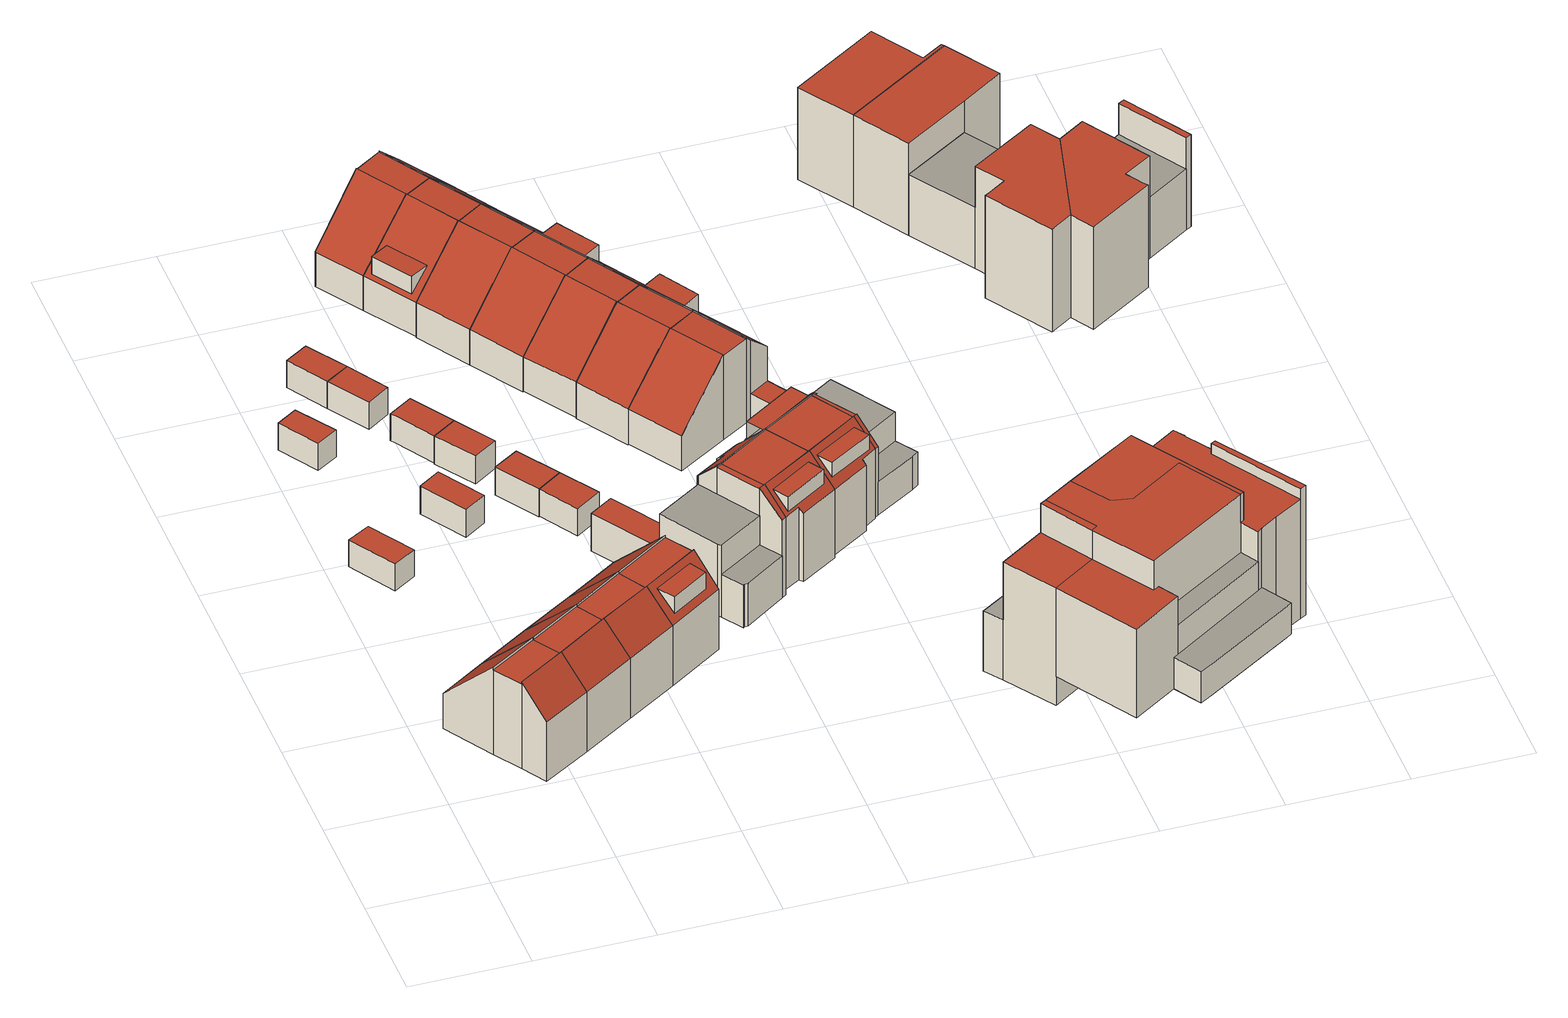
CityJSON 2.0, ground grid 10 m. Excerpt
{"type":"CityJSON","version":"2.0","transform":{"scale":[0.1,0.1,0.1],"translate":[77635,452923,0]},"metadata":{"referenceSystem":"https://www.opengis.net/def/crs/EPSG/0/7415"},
"CityObjects":{
"building1":{"type":"Building","attributes":{"Volume":325.8,"Dakoppervlakte":62.84,"Muuroppervlakte":183.12,"Vloeroppervlakte":48,"hoogte_Z_max_in_m_NAP":8.47,"GEB_DOEL":"woonfunctie","dateOfConstruction":"1980-01-01","measuredHeight":8.35},"geometry":[{"type":"Solid","lod":"2","boundaries":[[[[0,1,2,3,4,5,6,7]],[[8,9,10,11]],[[12,13,14,15]],[[16,17,18,19]],[[7,6,8,11,12]],[[10,9,5,4,13]],[[15,0,7,12]],[[4,3,14,13]],[[1,16,19,2]],[[15,17,16,1,0]],[[3,2,19,18,14]],[[17,15,14,18]],[[11,10,13,12]],[[5,9,8,6]]]],"semantics":{"surfaces":[{"type":"GroundSurface"},{"type":"RoofSurface"},{"type":"WallSurface"}],"values":[[0,1,1,1,2,2,2,2,2,2,2,2,2,2]]}}]},
"building2":{"type":"Building","attributes":{"Volume":25.31,"Dakoppervlakte":9.73,"Muuroppervlakte":34.66,"Vloeroppervlakte":9.73,"hoogte_Z_max_in_m_NAP":3.51,"GEB_DOEL":"onbekend","dateOfConstruction":"1980-01-01","measuredHeight":2.6},"geometry":[{"type":"Solid","lod":"2","boundaries":[[[[20,21,22,23]],[[24,25,26,27]],[[27,20,23,24]],[[23,22,25,24]],[[21,26,25,22]],[[20,27,26,21]]]],"semantics":{"surfaces":[{"type":"GroundSurface"},{"type":"RoofSurface"},{"type":"WallSurface"}],"values":[[0,1,2,2,2,2]]}}]},
"building3":{"type":"Building","attributes":{"Volume":362,"Dakoppervlakte":69.45,"Muuroppervlakte":189.28,"Vloeroppervlakte":53.04,"hoogte_Z_max_in_m_NAP":8.47,"GEB_DOEL":"woonfunctie","dateOfConstruction":"1980-01-01","measuredHeight":8.39},"geometry":[{"type":"Solid","lod":"2","boundaries":[[[[28,29,30,31,32,1,0,7,6]],[[33,8,11,34]],[[35,36,12,15]],[[17,16,37,38,39]],[[6,8,33,28]],[[34,36,29,28,33]],[[30,29,36,35]],[[12,7,0,15]],[[35,39,38,31,30]],[[17,15,0,1,16]],[[32,37,16,1]],[[38,37,32,31]],[[35,15,17,39]],[[11,12,36,34]],[[6,7,12,11,8]]]],"semantics":{"surfaces":[{"type":"GroundSurface"},{"type":"RoofSurface"},{"type":"WallSurface"}],"values":[[0,1,1,1,2,2,2,2,2,2,2,2,2,2,2]]}}]},
"building4":{"type":"Building","attributes":{"Volume":21.38,"Dakoppervlakte":8.21,"Muuroppervlakte":31.53,"Vloeroppervlakte":8.21,"hoogte_Z_max_in_m_NAP":3.51,"GEB_DOEL":"onbekend","dateOfConstruction":"1979-01-01","measuredHeight":2.6},"geometry":[{"type":"Solid","lod":"2","boundaries":[[[[40,41,42,43]],[[44,45,46,47]],[[42,41,45,44]],[[41,40,46,45]],[[43,47,46,40]],[[42,44,47,43]]]],"semantics":{"surfaces":[{"type":"GroundSurface"},{"type":"RoofSurface"},{"type":"WallSurface"}],"values":[[0,1,2,2,2,2]]}}]},
"building5":{"type":"Building","attributes":{"Volume":352.45,"Dakoppervlakte":67.79,"Muuroppervlakte":186.85,"Vloeroppervlakte":51.78,"hoogte_Z_max_in_m_NAP":8.47,"GEB_DOEL":"woonfunctie","dateOfConstruction":"1980-01-01","measuredHeight":8.37},"geometry":[{"type":"Solid","lod":"2","boundaries":[[[[29,28,48,49,50,51,32,31,30]],[[52,33,34,53]],[[35,54,55,36]],[[56,39,38,37,57]],[[48,52,53,55,49]],[[34,33,28,29,36]],[[36,29,30,35]],[[54,50,49,55]],[[31,32,37,38]],[[32,51,57,37]],[[51,50,54,56,57]],[[30,31,38,39,35]],[[39,56,54,35]],[[53,34,36,55]],[[28,33,52,48]]]],"semantics":{"surfaces":[{"type":"GroundSurface"},{"type":"RoofSurface"},{"type":"WallSurface"}],"values":[[0,1,1,1,2,2,2,2,2,2,2,2,2,2,2]]}}]},
"building6":{"type":"Building","attributes":{"Volume":26.31,"Dakoppervlakte":9.8,"Muuroppervlakte":35.83,"Vloeroppervlakte":9.8,"hoogte_Z_max_in_m_NAP":3.51,"GEB_DOEL":"onbekend","dateOfConstruction":"1980-01-01","measuredHeight":2.69},"geometry":[{"type":"Solid","lod":"2","boundaries":[[[[58,59,60,61]],[[62,63,64,65]],[[61,63,62,58]],[[61,60,64,63]],[[59,65,64,60]],[[65,59,58,62]]]],"semantics":{"surfaces":[{"type":"GroundSurface"},{"type":"RoofSurface"},{"type":"WallSurface"}],"values":[[0,1,2,2,2,2]]}}]},
"building7":{"type":"Building","attributes":{"Volume":24.25,"Dakoppervlakte":9.2,"Muuroppervlakte":33.29,"Vloeroppervlakte":9.2,"hoogte_Z_max_in_m_NAP":3.51,"GEB_DOEL":"onbekend","dateOfConstruction":"1979-01-01","measuredHeight":2.64},"geometry":[{"type":"Solid","lod":"2","boundaries":[[[[66,67,68,69]],[[70,71,72,73]],[[66,69,71,70]],[[69,68,72,71]],[[67,73,72,68]],[[73,67,66,70]]]],"semantics":{"surfaces":[{"type":"GroundSurface"},{"type":"RoofSurface"},{"type":"WallSurface"}],"values":[[0,1,2,2,2,2]]}}]},
"building8":{"type":"Building","attributes":{"Volume":24.33,"Dakoppervlakte":9.27,"Muuroppervlakte":33.23,"Vloeroppervlakte":9.27,"hoogte_Z_max_in_m_NAP":3.51,"GEB_DOEL":"onbekend","dateOfConstruction":"1979-01-01","measuredHeight":2.63},"geometry":[{"type":"Solid","lod":"2","boundaries":[[[[66,69,74,75]],[[76,77,71,70]],[[70,66,75,76]],[[75,74,77,76]],[[69,71,77,74]],[[66,70,71,69]]]],"semantics":{"surfaces":[{"type":"GroundSurface"},{"type":"RoofSurface"},{"type":"WallSurface"}],"values":[[0,1,2,2,2,2]]}}]},
"building9":{"type":"Building","attributes":{"Volume":26.68,"Dakoppervlakte":10.07,"Muuroppervlakte":35.14,"Vloeroppervlakte":10.07,"hoogte_Z_max_in_m_NAP":3.51,"GEB_DOEL":"onbekend","dateOfConstruction":"1979-01-01","measuredHeight":2.65},"geometry":[{"type":"Solid","lod":"2","boundaries":[[[[78,79,80,81,82]],[[83,84,85,86,87]],[[82,86,85,78]],[[82,81,87,86]],[[84,83,87,81,80,79]],[[79,78,85,84]]]],"semantics":{"surfaces":[{"type":"GroundSurface"},{"type":"RoofSurface"},{"type":"WallSurface"}],"values":[[0,1,2,2,2,2]]}}]},
"building10":{"type":"Building","attributes":{"Volume":394.43,"Dakoppervlakte":65.98,"Muuroppervlakte":192.33,"Vloeroppervlakte":57.16,"hoogte_Z_max_in_m_NAP":8.47,"GEB_DOEL":"woonfunctie","dateOfConstruction":"1980-01-01","measuredHeight":8.37},"children":["building10-1"],"geometry":[{"type":"Solid","lod":"2","boundaries":[[[[88,89,90,91,51,50,49,48]],[[92,93,52,53]],[[94,95,55,54]],[[96,56,57,97],[98,99,100,101]],[[88,93,92,95,89]],[[95,94,90,89]],[[55,49,50,54]],[[94,96,97,91,90]],[[56,54,50,51,57]],[[91,97,57,51]],[[96,94,54,56]],[[53,55,95,92]],[[48,52,93,88]],[[53,52,48,49,55]],[[98,101,102,103]],[[102,100,99,103]],[[99,98,103]],[[102,101,100]]]],"semantics":{"surfaces":[{"type":"GroundSurface"},{"type":"RoofSurface"},{"type":"WallSurface"}],"values":[[0,1,1,1,2,2,2,2,2,2,2,2,2,2,1,2,2,2]]}}]},
"building10-1":{"type":"BuildingInstallation","attributes":{"relationToConstruction":"outside"},"parents":["building10"],"geometry":[{"type":"MultiSurface","lod":"2","boundaries":[[[98,101,102,103]],[[102,100,99,103]],[[99,98,103]],[[102,101,100]]],"semantics":{"surfaces":[{"type":"RoofSurface"},{"type":"WallSurface"}],"values":[0,1,1,1]}}]},
"building11":{"type":"Building","attributes":{"Volume":25.59,"Dakoppervlakte":9.5,"Muuroppervlakte":34.23,"Vloeroppervlakte":9.5,"hoogte_Z_max_in_m_NAP":3.51,"GEB_DOEL":"onbekend","dateOfConstruction":"1979-01-01","measuredHeight":2.69},"geometry":[{"type":"Solid","lod":"2","boundaries":[[[[104,105,106,107]],[[108,109,85,84]],[[104,107,108,84]],[[107,106,109,108]],[[105,85,109,106]],[[105,104,84,85]]]],"semantics":{"surfaces":[{"type":"GroundSurface"},{"type":"RoofSurface"},{"type":"WallSurface"}],"values":[[0,1,2,2,2,2]]}}]},
"building12":{"type":"Building","attributes":{"Volume":27.8,"Dakoppervlakte":10.41,"Muuroppervlakte":35.67,"Vloeroppervlakte":10.41,"hoogte_Z_max_in_m_NAP":3.51,"GEB_DOEL":"onbekend","dateOfConstruction":"1979-01-01","measuredHeight":2.67},"geometry":[{"type":"Solid","lod":"2","boundaries":[[[[110,111,112,113]],[[114,115,116,117]],[[110,113,115,114]],[[113,112,116,115]],[[111,117,116,112]],[[111,110,114,117]]]],"semantics":{"surfaces":[{"type":"GroundSurface"},{"type":"RoofSurface"},{"type":"WallSurface"}],"values":[[0,1,2,2,2,2]]}}]},
"building13":{"type":"Building","attributes":{"Volume":25.53,"Dakoppervlakte":9.62,"Muuroppervlakte":33.62,"Vloeroppervlakte":9.62,"hoogte_Z_max_in_m_NAP":3.51,"GEB_DOEL":"onbekend","dateOfConstruction":"1979-01-01","measuredHeight":2.65},"geometry":[{"type":"Solid","lod":"2","boundaries":[[[[118,119,120,121]],[[114,122,123,115]],[[118,121,122,114]],[[121,120,123,122]],[[119,115,123,120]],[[119,118,114,115]]]],"semantics":{"surfaces":[{"type":"GroundSurface"},{"type":"RoofSurface"},{"type":"WallSurface"}],"values":[[0,1,2,2,2,2]]}}]},
"building14":{"type":"Building","attributes":{"Volume":328.96,"Dakoppervlakte":20.74,"Muuroppervlakte":271.17,"Vloeroppervlakte":58.22,"hoogte_Z_max_in_m_NAP":9.71,"GEB_DOEL":"woonfunctie","dateOfConstruction":"1980-01-01","measuredHeight":9.6},"geometry":[{"type":"Solid","lod":"2","boundaries":[[[[124,125,126,127,128,129,130,131,132,133,134,135,136,137,138,139,140]],[[141,142,143,144,145,146]],[[147,148,149,150,151,152]],[[153,154,155,156]],[[157,158,159,160,161,162]],[[163,164,165,166]],[[167,168,169,170]],[[141,146,168,131,130]],[[142,141,130,129,149]],[[129,128,150,149]],[[150,128,127,151]],[[127,126,152,151]],[[147,152,126,125]],[[139,156,155,140]],[[138,137,159,158]],[[159,137,136,160]],[[136,135,145,161,160]],[[153,156,157,162]],[[164,163,147,125,124]],[[165,164,124,140,155]],[[166,165,155,154]],[[163,166,154,143,148,147]],[[148,143,142,149]],[[153,144,143,154]],[[162,161,145,144,153]],[[169,134,133,170]],[[132,167,170,133]],[[132,131,168,167]],[[145,135,134,169,168,146]],[[157,156,139,138,158]]]],"semantics":{"surfaces":[{"type":"GroundSurface"},{"type":"OuterFloorSurface"},{"type":"RoofSurface"},{"type":"WallSurface"}],"values":[[0,1,1,2,2,2,2,3,3,3,3,3,3,3,3,3,3,3,3,3,3,3,3,3,3,3,3,3,3,3]]}}]},
"building15":{"type":"Building","attributes":{"Volume":332.19,"Dakoppervlakte":63.92,"Muuroppervlakte":182.82,"Vloeroppervlakte":49.32,"hoogte_Z_max_in_m_NAP":9.44,"GEB_DOEL":"woonfunctie","dateOfConstruction":"1979-01-01","measuredHeight":8.26},"geometry":[{"type":"Solid","lod":"2","boundaries":[[[[171,172,173,174,175,176,177,178,179]],[[180,181,182,183]],[[184,185,186,187]],[[188,189,190,191,192]],[[180,183,187,172,171]],[[182,181,179,178,184]],[[187,186,173,172]],[[178,177,185,184]],[[192,185,177,176,188]],[[188,176,175,189]],[[175,174,190,189]],[[174,173,186,191,190]],[[185,192,191,186]],[[184,187,183,182]],[[180,171,179,181]]]],"semantics":{"surfaces":[{"type":"GroundSurface"},{"type":"RoofSurface"},{"type":"WallSurface"}],"values":[[0,1,1,1,2,2,2,2,2,2,2,2,2,2,2]]}}]},
"building16":{"type":"Building","attributes":{"Volume":350.24,"Dakoppervlakte":56.75,"Muuroppervlakte":184.65,"Vloeroppervlakte":51.15,"hoogte_Z_max_in_m_NAP":9.44,"GEB_DOEL":"woonfunctie","dateOfConstruction":"1979-01-01","measuredHeight":8.28},"children":["building16-1"],"geometry":[{"type":"Solid","lod":"2","boundaries":[[[[177,176,193,194,195,196,179,178]],[[197,182,181,198],[199,200,201,202]],[[185,184,203,204]],[[205,188,192,206]],[[178,179,181,182,184]],[[184,185,177,178]],[[203,195,194,204]],[[185,192,188,176,177]],[[206,204,194,193,205]],[[205,193,176,188]],[[185,204,206,192]],[[197,203,184,182]],[[181,179,196,198]],[[197,198,196,195,203]],[[207,199,202,208]],[[208,201,200,207]],[[200,199,207]],[[208,202,201]]]],"semantics":{"surfaces":[{"type":"GroundSurface"},{"type":"RoofSurface"},{"type":"WallSurface"}],"values":[[0,1,1,1,2,2,2,2,2,2,2,2,2,2,1,2,2,2]]}}]},
"building16-1":{"type":"BuildingInstallation","attributes":{"relationToConstruction":"outside"},"parents":["building16"],"geometry":[{"type":"MultiSurface","lod":"2","boundaries":[[[207,199,202,208]],[[208,201,200,207]],[[200,199,207]],[[208,202,201]]],"semantics":{"surfaces":[{"type":"RoofSurface"},{"type":"WallSurface"}],"values":[0,1,1,1]}}]},
"building17":{"type":"Building","attributes":{"Volume":355.64,"Dakoppervlakte":68.1,"Muuroppervlakte":187.08,"Vloeroppervlakte":52.49,"hoogte_Z_max_in_m_NAP":9.44,"GEB_DOEL":"woonfunctie","dateOfConstruction":"1979-01-01","measuredHeight":8.31},"geometry":[{"type":"Solid","lod":"2","boundaries":[[[[209,210,211,212,213,214,215,216]],[[217,197,198,218]],[[204,203,219,220]],[[221,205,206,222]],[[198,197,203,210,209]],[[217,218,216,215,219]],[[220,219,215,214]],[[203,204,211,210]],[[221,222,220,214,213]],[[221,213,212,205]],[[204,206,205,212,211]],[[206,204,220,222]],[[197,217,219,203]],[[198,209,216,218]]]],"semantics":{"surfaces":[{"type":"GroundSurface"},{"type":"RoofSurface"},{"type":"WallSurface"}],"values":[[0,1,1,1,2,2,2,2,2,2,2,2,2,2]]}}]},
"building18":{"type":"Building","attributes":{"Volume":367.87,"Dakoppervlakte":59.03,"Muuroppervlakte":188.68,"Vloeroppervlakte":53.16,"hoogte_Z_max_in_m_NAP":9.44,"GEB_DOEL":"woonfunctie","dateOfConstruction":"1979-01-01","measuredHeight":8.34},"children":["building18-1"],"geometry":[{"type":"Solid","lod":"2","boundaries":[[[[214,213,223,224,225,226,216,215]],[[227,217,218,228]],[[219,229,230,220]],[[222,231,232,221],[233,234,235,236]],[[215,216,218,217,219]],[[219,220,214,215]],[[225,224,230,229]],[[221,213,214,220,222]],[[224,223,232,231,230]],[[221,232,223,213]],[[230,231,222,220]],[[227,229,219,217]],[[218,216,226,228]],[[227,228,226,225,229]],[[236,237,238,233]],[[237,236,235]],[[235,234,238,237]],[[238,234,233]]]],"semantics":{"surfaces":[{"type":"GroundSurface"},{"type":"RoofSurface"},{"type":"WallSurface"}],"values":[[0,1,1,1,2,2,2,2,2,2,2,2,2,2,1,2,2,2]]}}]},
"building18-1":{"type":"BuildingInstallation","attributes":{"relationToConstruction":"outside"},"parents":["building18"],"geometry":[{"type":"MultiSurface","lod":"2","boundaries":[[[236,237,238,233]],[[237,236,235]],[[235,234,238,237]],[[238,234,233]]],"semantics":{"surfaces":[{"type":"RoofSurface"},{"type":"WallSurface"}],"values":[0,1,1,1]}}]},
"building19":{"type":"Building","attributes":{"Volume":422.32,"Dakoppervlakte":55.08,"Muuroppervlakte":240.58,"Vloeroppervlakte":52.68,"hoogte_Z_max_in_m_NAP":9.71,"GEB_DOEL":"woonfunctie","dateOfConstruction":"1980-01-01","measuredHeight":9.09},"children":["building19-1"],"geometry":[{"type":"Solid","lod":"2","boundaries":[[[[239,240,241,242,243,244,245,246,247,248,249,250,251,252,253]],[[254,156,155,255]],[[256,257,258,165,164,259],[260,261,262,263]],[[264,265,266,158,157,267,268]],[[269,270,271,272]],[[156,244,243,155]],[[155,243,242,164,165]],[[242,241,259,164]],[[241,240,256,259]],[[257,256,240,239]],[[165,258,255,155]],[[267,254,252,251,268]],[[264,268,251,250,272]],[[266,265,271,247,246]],[[266,246,245,158]],[[156,157,158,245,244]],[[250,249,269,272]],[[248,270,269,249]],[[248,247,271,270]],[[271,265,264,272]],[[156,254,267,157]],[[252,254,255,253]],[[255,258,257,239,253]],[[273,261,260,274]],[[273,274,263,262]],[[273,262,261]],[[260,263,274]]]],"semantics":{"surfaces":[{"type":"GroundSurface"},{"type":"RoofSurface"},{"type":"WallSurface"}],"values":[[0,1,1,1,1,2,2,2,2,2,2,2,2,2,2,2,2,2,2,2,2,2,2,1,2,2,2]]}}]},
"building19-1":{"type":"BuildingInstallation","attributes":{"relationToConstruction":"outside"},"parents":["building19"],"geometry":[{"type":"MultiSurface","lod":"2","boundaries":[[[273,261,260,274]],[[273,274,263,262]],[[273,262,261]],[[260,263,274]]],"semantics":{"surfaces":[{"type":"RoofSurface"},{"type":"WallSurface"}],"values":[0,1,1,1]}}]},
"building20":{"type":"Building","attributes":{"Volume":348.95,"Dakoppervlakte":66.88,"Muuroppervlakte":185.7,"Vloeroppervlakte":51.57,"hoogte_Z_max_in_m_NAP":9.44,"GEB_DOEL":"woonfunctie","dateOfConstruction":"1979-01-01","measuredHeight":8.29},"geometry":[{"type":"Solid","lod":"2","boundaries":[[[[275,276,277,278,279,280,281,282]],[[283,227,228,284]],[[230,229,285,286]],[[287,232,231,288]],[[228,227,229,281,280]],[[279,278,285,283,284]],[[230,282,281,229]],[[286,285,278,277]],[[277,276,287,288,286]],[[287,276,275,232]],[[231,232,275,282,230]],[[230,286,288,231]],[[285,229,227,283]],[[228,280,279,284]]]],"semantics":{"surfaces":[{"type":"GroundSurface"},{"type":"RoofSurface"},{"type":"WallSurface"}],"values":[[0,1,1,1,2,2,2,2,2,2,2,2,2,2]]}}]},
"building21":{"type":"Building","attributes":{"Volume":359.61,"Dakoppervlakte":57.97,"Muuroppervlakte":187.15,"Vloeroppervlakte":52,"hoogte_Z_max_in_m_NAP":9.44,"GEB_DOEL":"woonfunctie","dateOfConstruction":"1979-01-01","measuredHeight":8.32},"children":["building21-1"],"geometry":[{"type":"Solid","lod":"2","boundaries":[[[[289,290,291,292,293,294,295,296]],[[297,283,284,298]],[[299,286,285,300]],[[288,301,302,287],[303,304,305,306]],[[295,294,284,283,285]],[[292,291,299,300]],[[295,285,286,296]],[[299,291,290,302,301]],[[302,290,289,287]],[[287,289,296,286,288]],[[299,301,288,286]],[[297,300,285,283]],[[284,294,293,298]],[[297,298,293,292,300]],[[307,303,306,308]],[[308,306,305]],[[305,304,307,308]],[[304,303,307]]]],"semantics":{"surfaces":[{"type":"GroundSurface"},{"type":"RoofSurface"},{"type":"WallSurface"}],"values":[[0,1,1,1,2,2,2,2,2,2,2,2,2,2,1,2,2,2]]}}]},
"building21-1":{"type":"BuildingInstallation","attributes":{"relationToConstruction":"outside"},"parents":["building21"],"geometry":[{"type":"MultiSurface","lod":"2","boundaries":[[[307,303,306,308]],[[308,306,305]],[[305,304,307,308]],[[304,303,307]]],"semantics":{"surfaces":[{"type":"RoofSurface"},{"type":"WallSurface"}],"values":[0,1,1,1]}}]},
"building22":{"type":"Building","attributes":{"Volume":357.85,"Dakoppervlakte":68.67,"Muuroppervlakte":186.37,"Vloeroppervlakte":52.97,"hoogte_Z_max_in_m_NAP":9.44,"GEB_DOEL":"woonfunctie","dateOfConstruction":"1979-01-01","measuredHeight":8.27},"geometry":[{"type":"Solid","lod":"2","boundaries":[[[[309,310,311,312,313,314,315,316,317]],[[298,318,319,297]],[[320,299,300,321]],[[322,302,301,323,324]],[[319,318,310,309,321]],[[310,318,298,311]],[[309,317,320,321]],[[300,299,313,312]],[[314,313,299,301,302]],[[317,316,324,323,320]],[[315,322,324,316]],[[314,302,322,315]],[[301,299,320,323]],[[319,321,300,297]],[[297,300,312,311,298]]]],"semantics":{"surfaces":[{"type":"GroundSurface"},{"type":"RoofSurface"},{"type":"WallSurface"}],"values":[[0,1,1,1,2,2,2,2,2,2,2,2,2,2,2]]}}]},
"building23":{"type":"Building","attributes":{"Volume":396.62,"Dakoppervlakte":45.09,"Muuroppervlakte":227.13,"Vloeroppervlakte":47.26,"hoogte_Z_max_in_m_NAP":9.71,"GEB_DOEL":"woonfunctie","dateOfConstruction":"1980-01-01","measuredHeight":8.84},"children":["building23-1"],"geometry":[{"type":"MultiSurface","lod":"2","boundaries":[[[325,326,327,328,329,330,331,332,333,334,335,336,337]],[[255,338,339,254]],[[340,341,342,343,267,344,345,346,268]],[[347,348,258,257,349,350],[351,352,353,354]],[[342,355,356,343]],[[344,339,327,326,345]],[[254,267,343,340,268,337,336,335,334]],[[339,344,267,254]],[[330,329,347,350]],[[338,348,347,329,328]],[[333,255,254,334]],[[349,257,332,331]],[[331,330,350,349]],[[348,338,255,258]],[[258,255,333,332,257]],[[328,327,339,338]],[[345,326,325,337,268,346]],[[342,341,355]],[[341,340,356,355]],[[354,353,357,358]],[[357,352,351,358]],[[358,351,354]],[[353,352,357]]],"semantics":{"surfaces":[{"type":"GroundSurface"},{"type":"RoofSurface"},{"type":"WallSurface"}],"values":[0,1,1,1,1,2,2,2,2,2,2,2,2,2,2,2,2,2,2,1,2,2,2]}}]},
"building23-1":{"type":"BuildingInstallation","attributes":{"relationToConstruction":"outside"},"parents":["building23"],"geometry":[{"type":"MultiSurface","lod":"2","boundaries":[[[354,353,357,358]],[[357,352,351,358]],[[358,351,354]],[[353,352,357]]],"semantics":{"surfaces":[{"type":"RoofSurface"},{"type":"WallSurface"}],"values":[0,1,1,1]}}]},
"building24":{"type":"Building","attributes":{"Volume":262.99,"Dakoppervlakte":15.53,"Muuroppervlakte":232.97,"Vloeroppervlakte":54.37,"hoogte_Z_max_in_m_NAP":9.71,"GEB_DOEL":"woonfunctie","dateOfConstruction":"1980-01-01","measuredHeight":8.72},"geometry":[{"type":"Solid","lod":"2","boundaries":[[[[359,360,361,362,363,364,365,366,367,368,369,370,371,372,373]],[[374,375,376,377,378,379,380,381]],[[382,383,384,385,386]],[[387,339,338,388]],[[345,344,389,390]],[[347,391,392,348]],[[393,394,395,396]],[[380,384,366,365,393,381]],[[375,374,396,362,361]],[[375,361,360,376]],[[360,359,377,376]],[[368,382,386,369]],[[382,368,367,383]],[[338,339,372,371]],[[390,377,359,373,345]],[[344,345,373,372,339]],[[339,387,389,344]],[[348,338,371,370,347]],[[369,386,391,347,370]],[[348,392,388,338]],[[385,379,388,392,391,386]],[[379,385,384,380]],[[379,378,387,388]],[[389,387,378,377,390]],[[395,363,362,396]],[[393,365,364,394]],[[363,395,394,364]],[[374,381,393,396]],[[384,383,367,366]]]],"semantics":{"surfaces":[{"type":"GroundSurface"},{"type":"OuterFloorSurface"},{"type":"RoofSurface"},{"type":"WallSurface"}],"values":[[0,1,1,2,2,2,2,3,3,3,3,3,3,3,3,3,3,3,3,3,3,3,3,3,3,3,3,3,3]]}}]},
"building25":{"type":"Building","attributes":{"Volume":3223.17,"Dakoppervlakte":266.36,"Muuroppervlakte":1013.08,"Vloeroppervlakte":169.4,"hoogte_Z_max_in_m_NAP":14.44,"GEB_DOEL":"woonfunctie","dateOfConstruction":"1980-01-01","measuredHeight":14.28},"geometry":[{"type":"Solid","lod":"2","boundaries":[[[[397,398,399,400,401,402,403]],[[404,405,406,407,408,409,410,411,412,413,414,415,416,417,418,419,420,421,422,423]],[[424,425,426,427,428,429,430,431,432,433,434,435,436,437,438]],[[439,440,441,442,443,444,445,446]],[[447,448,449,450]],[[451,452,453,454,455,456]],[[457,458,459,460,461,462]],[[463,464,465,466,467,468,469,470,471]],[[467,466,465,464,472,473,468]],[[474,475,476,477,478]],[[479,480,481,482,483,484]],[[485,486,487,488]],[[489,490,491,492,493,494,495,496,497,498,499,500]],[[470,469,501,471]],[[502,503,504,505,506,507]],[[503,508,509,504]],[[435,460,469,468,475,436]],[[429,428,427,446,445,444,443,430]],[[446,427,426,439]],[[443,442,431,430]],[[477,480,423,422,421,474,478]],[[475,474,421,420,436]],[[405,404,479,484]],[[480,479,404,423]],[[407,454,453,408]],[[407,406,455,454]],[[483,456,455,406,405,484]],[[496,495,488,487]],[[488,495,494,485]],[[413,412,486,485,494]],[[412,411,496,487,486]],[[415,414,493,492,439,426]],[[494,493,414,413]],[[411,410,409,408,453,499,498,497,496]],[[453,452,500,499]],[[477,476,481,480]],[[490,447,450,491]],[[504,433,432,505]],[[441,449,506,505,432,431,442]],[[401,400,433,504,509,458]],[[402,401,458,457]],[[461,460,435,398,397]],[[461,397,403,462]],[[457,462,403,402]],[[509,508,459,458]],[[501,469,460,459,508]],[[501,508,503,471]],[[449,448,507,506]],[[441,440,450,449]],[[450,440,439,492,491]],[[472,489,500,473]],[[452,451,482,481,476,475,468,473,500]],[[472,464,490,489]],[[471,503,502,463]],[[507,448,447,490,464,463,502]],[[416,415,426,425]],[[424,417,416,425]],[[418,417,424,438]],[[438,437,419,418]],[[436,420,419,437]],[[398,435,434,399]],[[434,433,400,399]],[[483,482,451,456]]]],"semantics":{"surfaces":[{"type":"GroundSurface"},{"type":"OuterCeilingSurface"},{"type":"OuterFloorSurface"},{"type":"RoofSurface"},{"type":"WallSurface"}],"values":[[0,0,1,2,2,2,2,3,3,3,3,3,3,3,3,3,4,4,4,4,4,4,4,4,4,4,4,4,4,4,4,4,4,4,4,4,4,4,4,4,4,4,4,4,4,4,4,4,4,4,4,4,4,4,4,4,4,4,4,4,4,4,4]]}}]},
"building26":{"type":"Building","attributes":{"Volume":488.66,"Dakoppervlakte":47.6,"Muuroppervlakte":288.55,"Vloeroppervlakte":58.46,"hoogte_Z_max_in_m_NAP":10.12,"GEB_DOEL":"woonfunctie","dateOfConstruction":"2004-01-01","measuredHeight":8.89},"geometry":[{"type":"Solid","lod":"2","boundaries":[[[[510,511,512,513,514,515]],[[516,517,518,519]],[[520,521,522,523,524,525]],[[511,510,525,524]],[[515,520,525,510]],[[515,514,519,521,520]],[[512,511,524,523,517]],[[519,514,513,516]],[[512,517,516,513]],[[518,522,521,519]],[[522,518,517,523]]]],"semantics":{"surfaces":[{"type":"GroundSurface"},{"type":"OuterFloorSurface"},{"type":"RoofSurface"},{"type":"WallSurface"}],"values":[[0,1,2,3,3,3,3,3,3,3,3]]}}]},
"building27":{"type":"Building","attributes":{"Volume":790.45,"Dakoppervlakte":54.78,"Muuroppervlakte":396.01,"Vloeroppervlakte":97.54,"hoogte_Z_max_in_m_NAP":11.11,"GEB_DOEL":"woonfunctie","dateOfConstruction":"2004-01-01","measuredHeight":9.88},"geometry":[{"type":"Solid","lod":"2","boundaries":[[[[526,527,528,529,530,531,532,533,534,535]],[[536,537,538,539,540,541,542,543]],[[544,545,546,547]],[[537,536,527,526,545]],[[538,544,533,532,539]],[[541,530,529,542]],[[543,542,529,528]],[[543,528,527,536]],[[544,547,534,533]],[[535,546,545,526]],[[547,546,535,534]],[[538,537,545,544]],[[539,532,531,530,541,540]]]],"semantics":{"surfaces":[{"type":"GroundSurface"},{"type":"RoofSurface"},{"type":"OuterFloorSurface"},{"type":"WallSurface"}],"values":[[0,1,2,3,3,3,3,3,3,3,3,3,3]]}}]},
"building28":{"type":"Building","attributes":{"Volume":524.53,"Dakoppervlakte":58.66,"Muuroppervlakte":290.62,"Vloeroppervlakte":58.66,"hoogte_Z_max_in_m_NAP":10.12,"GEB_DOEL":"woonfunctie","dateOfConstruction":"2004-01-01","measuredHeight":8.94},"geometry":[{"type":"Solid","lod":"2","boundaries":[[[[515,548,535,534,510]],[[549,550,551,520,525]],[[534,535,550,549]],[[535,548,551,550]],[[548,515,520,551]],[[510,525,520,515]],[[510,534,549,525]]]],"semantics":{"surfaces":[{"type":"GroundSurface"},{"type":"RoofSurface"},{"type":"WallSurface"}],"values":[[0,1,2,2,2,2,2]]}}]},
"building29":{"type":"Building","attributes":{"Volume":737.17,"Dakoppervlakte":57.54,"Muuroppervlakte":420.97,"Vloeroppervlakte":86.38,"hoogte_Z_max_in_m_NAP":11.11,"GEB_DOEL":"woonfunctie","dateOfConstruction":"2004-01-01","measuredHeight":9.91},"geometry":[{"type":"Solid","lod":"2","boundaries":[[[[552,553,554,555,528,527,556,557,558,559,560,561]],[[562,563,564,565]],[[566,536,543,567,568,569,570,571]],[[572,573,574,575]],[[556,527,536,566,565]],[[528,555,567,543]],[[555,554,568,567]],[[568,554,553,552,570,569]],[[552,561,562,571,570]],[[556,565,564,557]],[[563,562,561,560]],[[558,573,572,559]],[[574,573,558,557,564]],[[572,575,563,560,559]],[[574,564,563,575]],[[571,562,565,566]],[[527,528,543,536]]]],"semantics":{"surfaces":[{"type":"GroundSurface"},{"type":"OuterFloorSurface"},{"type":"RoofSurface"},{"type":"WallSurface"}],"values":[[0,1,2,2,3,3,3,3,3,3,3,3,3,3,3,3,3]]}}]}
},
"vertices":[
[106,149,1],[119,128,1],[79,103,1],[66,124,1],[51,147,1],[25,189,1],[64,214,1],[91,172,1],[64,214,35],[25,189,35],[51,147,85],[91,172,85],[91,172,83],[51,147,83],[66,124,83],[106,149,83],[119,128,59],[106,149,85],[66,124,85],[79,103,59],
[16,388,9],[35,399,9],[59,361,9],[40,349,9],[40,349,35],[59,361,35],[35,399,35],[16,388,35],
[108,242,1],[135,200,1],[149,177,1],[150,176,1],[163,156,1],[108,242,35],[135,200,85],[149,177,83],[135,200,83],[163,156,59],[150,176,84],[149,177,85],
[49,517,9],[31,506,9],[10,539,9],[27,550,9],[10,539,35],[31,506,35],[49,517,35],[27,550,35],
[151,269,1],[178,228,1],[192,204,1],[206,183,1],[151,269,35],[178,228,85],[192,204,83],[178,228,83],[192,204,85],[206,183,59],
[106,445,8],[130,407,8],[112,395,8],[88,433,8],[106,445,35],[88,433,35],[112,395,35],[130,407,35],
[61,575,9],[40,609,9],[59,621,9],[81,588,9],[61,575,35],[81,588,35],[59,621,35],[40,609,35],
[102,554,9],[83,541,9],[83,541,35],[102,554,35],
[137,500,9],[117,487,9],[97,519,9],[94,523,9],[114,536,9],[97,519,35],[117,487,35],[137,500,35],[114,536,35],[94,523,35],
[198,299,1],[225,258,1],[240,235,1],[253,214,1],[225,258,85],[198,299,35],[240,235,83],[225,258,83],[240,235,85],[253,214,59],[234,226,80],[242,212,64],[210,191,64],[201,205,80],[210,191,80],[242,212,80],
[117,487,8],[137,500,8],[159,467,8],[139,454,8],[139,454,35],[159,467,35],
[172,401,8],[149,437,8],[170,450,8],[193,415,8],[172,401,35],[193,415,35],[170,450,35],[149,437,35],
[172,401,9],[193,415,9],[214,383,9],[192,369,9],[192,369,35],[214,383,35],
[322,261,1],[318,258,1],[283,234,1],[280,234,1],[279,233,1],[267,251,1],[265,254,1],[235,302,1],[199,358,1],[219,371,1],[255,315,1],[274,327,1],[276,329,1],[275,332,1],[276,333,1],[288,314,1],[311,279,1],[265,254,70],[267,251,70],[306,276,70],[284,311,70],[274,327,70],[235,302,70],[318,258,42],[306,276,42],[267,251,42],[279,233,42],[280,234,42],[283,234,42],[284,311,96],[306,276,96],[311,279,96],[288,314,96],[288,314,97],[276,333,74],[275,332,74],[276,329,77],[274,327,78],[284,311,97],[318,258,76],[322,261,76],[311,279,97],[306,276,97],[199,358,37],[235,302,37],[255,315,37],[219,371,37],
[98,715,12],[140,743,12],[163,758,12],[167,761,12],[183,771,12],[210,729,12],[189,716,12],[166,702,12],[123,676,12],[98,715,45],[123,676,45],[166,702,94],[140,743,94],[166,702,93],[189,716,93],[163,758,93],[140,743,93],[210,729,71],[183,771,71],[167,761,89],[163,758,94],[189,716,94],
[237,687,12],[216,674,12],[193,659,12],[151,633,12],[193,659,94],[151,633,45],[165,649,65],[150,640,48],[129,673,48],[144,682,65],[193,659,93],[216,674,93],[237,687,70],[216,674,94],[150,640,65],[129,673,65],
[151,633,11],[193,659,11],[216,674,11],[237,687,11],[265,644,11],[244,630,11],[221,616,11],[179,589,11],[221,616,94],[179,589,45],[221,616,93],[244,630,93],[265,644,70],[244,630,94],
[293,599,11],[272,586,11],[249,571,11],[207,545,11],[249,571,94],[207,545,45],[249,571,93],[272,586,93],[272,586,94],[293,599,70],[249,627,91],[264,636,75],[286,601,75],[272,592,91],[286,601,91],[264,636,91],
[369,286,6],[338,266,6],[335,269,6],[322,261,6],[311,279,6],[288,314,6],[276,333,6],[302,349,6],[298,355,6],[289,370,6],[308,382,6],[318,367,6],[322,361,6],[333,343,6],[356,307,6],[333,343,96],[356,307,96],[338,266,72],[369,286,72],[356,307,97],[335,269,76],[317,277,92],[353,300,92],[361,288,78],[325,265,78],[318,367,67],[298,355,67],[302,349,74],[333,343,97],[322,361,74],[308,382,34],[289,370,34],[298,355,36],[318,367,36],[361,288,92],[325,265,92],
[293,599,12],[320,556,12],[299,543,12],[276,528,12],[235,502,12],[207,545,12],[249,571,12],[272,586,12],[276,528,94],[235,502,46],[276,528,93],[299,543,93],[320,556,70],[299,543,94],
[320,556,11],[348,513,11],[327,500,11],[304,485,11],[262,459,11],[235,502,11],[276,528,11],[299,543,11],[304,485,94],[262,459,46],[327,500,93],[304,485,93],[327,500,94],[348,513,70],[303,542,92],[318,552,75],[338,519,75],[324,510,92],[318,552,92],[338,519,92],
[332,441,12],[290,415,12],[262,459,12],[304,485,12],[327,500,12],[348,513,12],[376,469,12],[359,458,12],[355,455,12],[290,415,46],[332,441,94],[355,455,93],[332,441,93],[376,469,70],[355,455,94],[359,458,89],
[324,363,9],[367,390,9],[379,371,9],[401,336,9],[412,318,9],[399,309,9],[401,306,9],[369,286,9],[356,307,9],[333,343,9],[332,344,9],[323,358,9],[322,361,9],[401,336,96],[379,371,96],[323,358,78],[368,387,78],[377,373,95],[332,344,95],[379,371,97],[367,390,75],[324,363,74],[412,318,76],[401,336,97],[401,306,72],[399,309,76],[407,317,78],[370,294,78],[362,306,92],[399,329,92],[368,387,95],[323,358,95],[370,294,92],[407,317,92],
[369,391,10],[371,392,10],[394,403,10],[392,405,10],[359,458,10],[376,469,10],[409,416,10],[443,363,10],[455,345,10],[449,341,10],[415,320,10],[412,318,10],[401,336,10],[379,371,10],[367,390,10],[392,405,70],[394,403,70],[371,392,70],[369,391,70],[381,373,70],[404,338,70],[443,363,70],[409,416,70],[449,341,42],[455,345,42],[443,363,42],[404,338,42],[415,320,42],[381,373,96],[404,338,96],[381,373,97],[369,391,75],[415,320,76],[404,338,97],[409,416,37],[376,469,37],[359,458,37],[392,405,37],
[482,147,2],[488,138,2],[515,96,2],[473,68,2],[445,110,2],[434,125,2],[478,153,2],[556,216,2],[563,206,2],[594,226,2],[607,235,2],[617,220,2],[623,211,2],[623,210,2],[639,186,2],[687,113,2],[682,110,2],[657,95,2],[643,86,2],[639,83,2],[598,149,2],[552,119,2],[534,122,2],[513,154,2],[497,179,2],[526,197,2],[527,198,2],[598,149,30],[639,83,30],[643,86,30],[658,61,30],[654,58,30],[578,10,30],[567,3,30],[553,26,30],[515,1,30],[473,68,30],[515,96,30],[488,138,30],[513,154,30],[534,122,30],[552,119,30],[643,86,60],[639,83,60],[557,29,60],[553,26,60],[567,3,60],[578,10,60],[654,58,60],[658,61,60],[630,98,88],[547,45,88],[557,29,88],[639,83,88],[569,189,60],[574,192,60],[617,220,60],[607,235,60],[594,226,60],[560,205,60],[434,125,60],[445,110,60],[483,135,60],[488,138,60],[482,147,60],[478,153,60],[542,42,144],[630,98,144],[598,149,144],[552,119,144],[534,122,144],[513,154,144],[488,138,144],[515,96,144],[510,92,144],[633,100,144],[574,192,144],[497,179,68],[513,154,89],[543,172,89],[527,198,68],[526,197,68],[556,216,31],[527,198,31],[543,172,31],[569,189,31],[560,205,31],[563,206,31],[682,110,127],[687,113,127],[639,186,127],[635,184,127],[633,100,117],[630,98,117],[639,83,117],[643,86,117],[657,95,117],[682,110,117],[635,184,117],[639,186,117],[623,210,117],[623,211,117],[617,220,117],[574,192,117],[483,135,144],[542,42,116],[510,92,116],[473,68,116],[515,1,116],[557,29,116],[547,45,116],[483,135,116],[445,110,116],
[514,678,12],[485,723,12],[559,770,12],[576,781,12],[604,738,12],[606,736,12],[576,781,73],[559,770,73],[586,727,73],[604,738,73],[606,736,101],[604,738,101],[586,727,101],[559,770,101],[485,723,101],[514,678,101],
[634,613,12],[649,589,12],[628,499,12],[609,487,12],[574,542,12],[579,545,12],[593,554,12],[578,578,12],[543,632,12],[599,667,12],[649,589,111],[634,613,111],[578,578,111],[593,554,111],[579,545,111],[574,542,111],[609,487,111],[628,499,111],[578,578,71],[634,613,71],[599,667,71],[543,632,71],
[635,691,12],[543,632,101],[599,667,101],[635,691,101],
[683,533,12],[692,519,12],[695,515,12],[640,480,12],[672,604,12],[709,628,12],[714,631,12],[749,575,12],[744,572,12],[707,548,12],[707,548,71],[744,572,71],[709,628,71],[672,604,71],[672,604,111],[640,480,111],[695,515,111],[692,519,111],[683,533,111],[707,548,111],[749,575,101],[714,631,101],[709,628,101],[744,572,101]
]}
